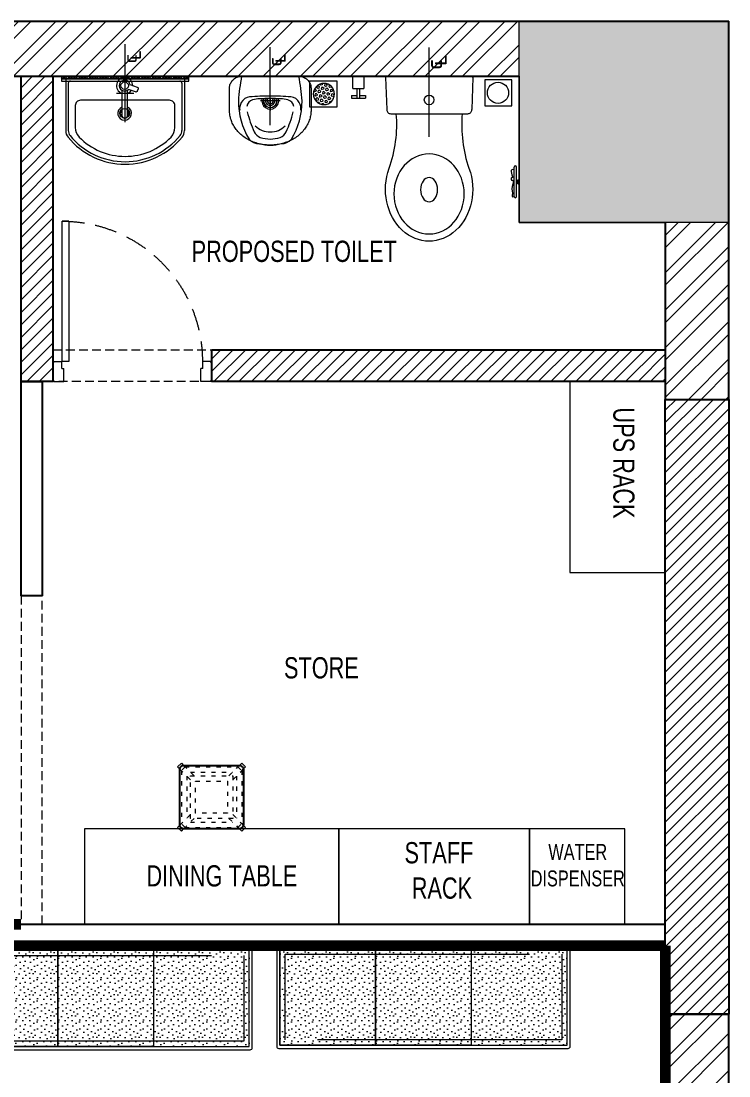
# Model space of a CAD drawing. Header units: feet. Extents: x 3153788 to 3161806, y -5765531 to -5747213.
# Drawn here: x 3158466 to 3161806, y -5752188 to -5747213 of the extents above; entities that cross this region are included whole.
import ezdxf

# ---------------------------------------------------------------- set-up
doc = ezdxf.new("R2010")
doc.units = ezdxf.units.FT
doc.header["$LTSCALE"] = 33
doc.header["$MEASUREMENT"] = 0
for name, pattern in [('a_p6_plan_L18$0$HIDDEN', [0.375, 0.25, -0.125]), ('ACAD_ISO03W100', [30, 12, -18]), ('CENTER', [2, 1.25, -0.25, 0.25, -0.25]), ('DOT2', [0.125, 0, -0.125]), ('HIDDEN', [9.525, 6.35, -3.175]), ('HIDDEN2', [4.7625, 3.175, -1.5875])]:
    doc.linetypes.add(name, pattern=pattern)
for name, color, linetype, lineweight in [('A-COL', 243, 'Continuous', 9), ('centerline-toilets', 2, 'CENTER', 13), ('column hatch', 5, 'Continuous', 0), ('Door', 2, 'Continuous', 13), ('ele', 252, 'Continuous', 13), ('Fhitting', 152, 'Continuous', 30), ('LENS-CURTAIN', 5, 'a_p6_plan_L18$0$HIDDEN', 9), ('LENS-DOOR', 34, 'Continuous', 20), ('LENS-HATCH', 251, 'Continuous', 5), ('LENS-PARTITION', 21, 'Continuous', 25), ('LENS-TEXT', 31, 'Continuous', 5), ('LK-FF&E FLOOR', 1, 'Continuous', 9), ('LK-FF&E WALL', 1, 'Continuous', 9), ('LK-FLUTTED FINISH', 20, 'Continuous', 30), ('LK-MIRROR', 133, 'Continuous', 13), ('LK-TILES FINISH', 251, 'Continuous', 5), ('LN-ELEVATION-1', 81, 'Continuous', 25), ('LN-ELEVATION-2', 103, 'Continuous', 20), ('LN-ELEVATION-3', 125, 'Continuous', 18), ('LN-ELEVATION-5', 167, 'Continuous', 5), ('LN-HATCH', 251, 'Continuous', 0), ('Mirror', 150, 'Continuous', 20), ('Panelling', 65, 'Continuous', 18), ('PARTITION', 22, 'Continuous', 30), ('PLANO-CARPET', 3, 'Continuous', 18), ('Toilet', 5, 'Continuous', 9)]:
    doc.layers.add(name, color=color, linetype=linetype, lineweight=lineweight)
doc.layers.add('A-WALL', color=1, linetype='Continuous')
doc.styles.add('LK TXT', font='GILC____.TTF', dxfattribs={"height": 100})
doc.styles.get("Standard").update_dxf_attribs({"font": 'GILC____.TTF'})

# ---------------------------------------------------------------- blocks, each defined once
blk = doc.blocks.new('*U45')
at = {"layer": 'LENS-DOOR'}
for p, q in [((547491.5, 1778573.8), (547491.5, 1779235.3)), ((547522.8, 1779235.3), (547491.5, 1779235.3)), ((547522.8, 1779235.3), (547522.8, 1778573.8)), ((547447.3, 1778568.6), (547452.5, 1778568.6)), ((547447.3, 1778484.1), (547447.3, 1778568.6)), ((547452.5, 1778573.8), (547488.9, 1778573.8)), ((547452.5, 1778568.6), (547452.5, 1778573.8)), ((547488.9, 1778539.9), (547488.9, 1778573.8)), ((547522.8, 1778573.8), (547491.5, 1778573.8)), ((548192.1, 1778573.8), (548155.6, 1778573.8)), ((548155.6, 1778539.9), (548155.6, 1778573.8)), ((548192.1, 1778568.6), (548192.1, 1778573.8)), ((548197.3, 1778568.6), (548192.1, 1778568.6)), ((548197.3, 1778484.1), (548197.3, 1778568.6)), ((547488.9, 1778539.9), (547499.3, 1778539.9)), ((547499.3, 1778478.9), (547499.3, 1778539.9)), ((548145.2, 1778478.9), (548145.2, 1778539.9)), ((548155.6, 1778539.9), (548145.2, 1778539.9)), ((547447.3, 1778484.1), (547452.5, 1778484.1)), ((547452.5, 1778478.9), (547452.5, 1778484.1)), ((547452.5, 1778478.9), (547499.3, 1778478.9)), ((548192.1, 1778478.9), (548145.2, 1778478.9)), ((548192.1, 1778478.9), (548192.1, 1778484.1)), ((548197.3, 1778484.1), (548192.1, 1778484.1))]:
    blk.add_line(p, q, dxfattribs=at)
at = {"layer": 'LENS-DOOR', "color": 7, "linetype": 'HIDDEN2', "extrusion": (0, 0, -1)}
blk.add_ellipse((547491.5, 1778573.8), major_axis=(661.5, 0), ratio=1, start_param=-1.570791, end_param=0.051209, dxfattribs=at)
blk = doc.blocks.new('Wash Basin')
at = {"layer": 'PARTITION', "lineweight": 9}
h = blk.add_hatch(dxfattribs=at)
h.set_pattern_fill('ANSI38', color=256, scale=70, angle=990, style=0, double=1)
h.set_pattern_definition([(315, (-64.7135, -33.325), (6.18718, 6.18718), []), (45, (-64.7135, -33.325), (6.18718, 18.56155), [21.875, -13.125])])
h.paths.add_polyline_path([(300.1, -22), (-300.1, -22), (-300.1, -34), (300.1, -34)])
at = {"layer": 'centerline-toilets', "linetype": 'HIDDEN', "ltscale": 10}
blk.add_line((0, -238.1), (0, 129.8), dxfattribs=at)
at = {"layer": 'Mirror', "ltscale": 0.5}
blk.add_lwpolyline([(-300.1, -34), (-300.1, -46), (300.1, -46), (300.1, -34)], close=True, dxfattribs=at)
at = {"layer": 'Panelling', "lineweight": 9}
blk.add_lwpolyline([(-300.1, -22), (-300.1, -34), (300.1, -34), (300.1, -22)], close=True, dxfattribs=at)
at = {"layer": 'Toilet', "ltscale": 100}
for p, q in [((-280, -32), (-280, -278.3)), ((-270, -22), (270, -22)), ((-258, -45), (258, -45)), ((280, -32), (280, -278.3)), ((-268, -55), (-268, -278.3)), ((-14.8, -88.6), (-14.6, -207.9)), ((11, -207.9), (10.8, -88.6)), ((268, -55), (268, -278.3))]:
    blk.add_line(p, q, dxfattribs=at)
blk.add_lwpolyline([(23.1, -61.6), (57.7, -73.5, -0.414214), (61.4, -81.2), (57.5, -92.5, -0.414214), (49.9, -96.2), (16.1, -84.6)], format="xyb", dxfattribs=at)
blk.add_lwpolyline([(-235, -264, 0.191896), (-217.2, -308.7, 0.420236), (217.2, -308.7, 0.191896), (235, -264), (235, -160.5, 0.414214), (210, -135.5), (-210, -135.5, 0.414214), (-235, -160.5)], format="xyb", close=True, dxfattribs=at)
blk.add_lwpolyline([(40.7, -103.2), (-41.1, -103.2)], dxfattribs=at)
for centre, radius in [((-2, -66.5), 17.5), ((-2, -196.8), 22.5)]:
    blk.add_circle(centre, radius, dxfattribs=at)
for centre, radius, start, end in [((-270, -32), 10, 90, 180), ((-258, -55), 10, 90, 180), ((258, -55), 10, 0, 90), ((270, -32), 10, 0, 90), ((-2, -197.1), 32.1, 113.0898, 66.246), ((-2, -196.8), 20.5, 128.0403, 237.2899), ((-2, -196.8), 20.5, 304.4733, 50.7332), ((-230, -278.3), 50, 180, 218.4461), ((-230, -278.3), 38, 180, 218.4461), ((230, -278.3), 38, 321.5539, 0), ((230, -278.3), 50, 321.5539, 0), ((0, -89.3), 347.7, 219.2826, 320.7174), ((0, -89.3), 335.7, 219.313, 320.687)]:
    blk.add_arc(centre, radius, start, end, dxfattribs=at)
for centre, major_axis, start_param, end_param in [((-2, -66.5), (0, 38.3), 4.720493, 9.081982), ((-2, -66.5), (-0.2, -25.6), 1.769108, 7.074098), ((-2, -66.5), (0, 38.3), 3.484555, 4.083576), ((-1.8, -207.9), (-9.04, 9.04), 0.785398, 3.926991)]:
    blk.add_ellipse(centre, major_axis=major_axis, ratio=1, start_param=start_param, end_param=end_param, dxfattribs=at)
at = {"layer": 'centerline-toilets', "linetype": 'DOT2', "insert": (33.3, 61.8), "char_height": 75, "width": 495.827, "attachment_point": 5, "rotation": 90}
blk.add_mtext('{\\fISOCPEUR|b0|i0|c0|p34;℄}', dxfattribs=at)
blk = doc.blocks.new('DLF-RSP-AR-CD-DWG-4DT-3113$0$X-TYPICAL TOILET UPPER FLOORS - 02$0$urinals')
at = {"layer": 'Toilet'}
for p, q in [((0, -15.6), (0, 8.3)), ((-46.1, -115), (46.1, -115)), ((0, -105.4), (0, -161.1))]:
    blk.add_line(p, q, dxfattribs=at)
blk.add_lwpolyline([(135, 0), (-135, 0, 0.036949), (-150, -116.2, 0.138094), (-99.8, -297.1, 0.221721), (-52, -317.9, 0.062656), (0, -325, 0.062656), (52, -317.9, 0.221721), (99.8, -297.1, 0.138094), (150, -116.2, 0.036949)], format="xyb", close=True, dxfattribs=at)
for centre, radius, start, end in [((-94.3, -144.9), 47.1, 93.3708, 154.4824), ((3.2, -1238.2), 1144.7, 90.1625, 95.0265), ((-3.2, -1238.2), 1144.7, 84.9735, 89.8375), ((94.3, -144.9), 47.1, 25.5176, 86.6292), ((-91, -152.7), 53.8, 148.4868, 188.6401), ((-71.4, -149.9), 40.2, 106.7016, 169.725), ((-50.5, -225.3), 118.5, 89.5454, 105.8857), ((-0.1, -996.2), 890.8, 89.9918, 93.182), ((0, -115), 40, 167.428, 12.572), ((0, -115), 33, 164.1814, 15.8186), ((0, -115), 32, 163.6049, 16.3951), ((0, -115), 22.6, 155.6653, 24.3347), ((0, -115), 14.7, 139.9109, 40.0891), ((0.1, -996.2), 890.8, 86.818, 90.0082), ((50.5, -225.3), 118.5, 74.1143, 90.4546), ((71.4, -149.9), 40.2, 10.275, 73.2984), ((91, -152.7), 53.8, 351.3599, 31.5132), ((413.9, -38.4), 538.2, 193.994, 204.5632), ((-413.9, -38.4), 538.2, 335.4368, 346.006), ((-1.6, -165.3), 97.6, 225, 270.9552), ((1.6, -165.3), 97.6, 269.0448, 315), ((-30.1, -241.3), 50, 204.5632, 250.4606), ((-1.5, -160.9), 135.4, 250.4606, 270.6492), ((1.5, -160.9), 135.4, 269.3508, 289.5394), ((30.1, -241.3), 50, 289.5394, 335.4368)]:
    blk.add_arc(centre, radius, start, end, dxfattribs=at)
blk.add_open_spline([(135, 0), (105.3, 0), (75.7, 0), (-13.3, 0), (-72.7, 0), (-132.7, 0), (-133.4, 0), (-134.3, 0), (-134.5, 0), (-134.7, 0), (-134.9, 0), (-135, 0), (-135, 0), (-135, 0), (-135, 0), (-135, 0), (-135, 0), (-135.1, 0), (-135.1, 0), (-135.2, 0), (-135.2, 0), (-135.3, 0), (-135.4, 0), (-135.7, 0), (-135.8, 0), (-136.4, 0), (-136.7, 0), (-137.7, -0.1), (-138.4, -0.1), (-140.5, -0.2), (-141.9, -0.4), (-146.2, -1), (-149, -1.7), (-154.8, -3.4), (-157.6, -4.5), (-163.1, -7.3), (-165.8, -8.9), (-171, -12.5), (-173.4, -14.6), (-177.9, -19.1), (-180, -21.5), (-183.6, -26.7), (-185.2, -29.4), (-188, -34.9), (-189.1, -37.8), (-190.8, -43.5), (-191.5, -46.3), (-192, -49.8), (-192.1, -50.5), (-192.3, -52.5), (-192.4, -53.8), (-192.5, -55.7), (-192.5, -56.2), (-192.5, -56.9), (-192.5, -57), (-192.5, -57.2), (-192.5, -57.3), (-192.5, -57.4), (-192.5, -57.4), (-192.5, -57.5), (-192.5, -57.5), (-192.5, -57.5), (-192.5, -57.6), (-192.5, -57.7), (-192.5, -57.8), (-192.5, -57.9), (-192.5, -58.1), (-192.5, -58.4), (-192.5, -58.6), (-192.5, -59.3), (-192.5, -59.7), (-192.5, -61), (-192.5, -61.9), (-192.5, -64.6), (-192.5, -66.4), (-192.5, -71.7), (-192.5, -75.2), (-192.5, -85.8), (-192.5, -92.9), (-192.5, -114.2), (-192.5, -128.4), (-192.5, -146.1), (-192.5, -144.6), (-192.5, -149.2), (-192.5, -150.3), (-192.5, -153.7), (-192.5, -156), (-192.5, -158.5), (-192.5, -158.8), (-192.5, -159.2), (-192.5, -159.4), (-192.5, -159.7), (-192.5, -159.8), (-192.5, -159.9), (-192.5, -160), (-192.5, -160), (-192.5, -160), (-192.5, -160.1), (-192.5, -160.1), (-192.5, -160.2), (-192.5, -160.3), (-192.5, -160.5), (-192.5, -160.6), (-192.5, -161), (-192.5, -161.2), (-192.5, -161.9), (-192.5, -162.4), (-192.4, -163.9), (-192.4, -164.9), (-192.3, -167.8), (-192.2, -169.8), (-191.7, -175.8), (-191.2, -179.9), (-189.3, -190.9), (-187.5, -198), (-182.8, -212.2), (-179.9, -219.2), (-172.8, -233.1), (-168.7, -239.9), (-159.3, -253), (-154, -259.4), (-142.4, -271.4), (-136, -277), (-122.6, -287.5), (-115.4, -292.3), (-100.5, -300.9), (-92.8, -304.8), (-76.9, -311.5), (-68.8, -314.3), (-52.5, -318.9), (-44.4, -320.7), (-28.1, -323.4), (-20, -324.2), (-9.4, -324.8), (-6.7, -324.9), (-2.5, -325), (-1, -325), (2, -325), (3.6, -325), (8.2, -324.9), (11.3, -324.7), (20.7, -324.1), (27, -323.5), (41.8, -321.2), (50.2, -319.5), (67, -314.9), (75.4, -312), (91.8, -305.3), (99.8, -301.4), (115.1, -292.5), (122.5, -287.5), (136.4, -276.8), (142.9, -270.9), (154.7, -258.5), (160.1, -252), (169.7, -238.4), (173.8, -231.3), (180.9, -217), (183.8, -209.7), (188.3, -195.1), (189.9, -187.8), (191.2, -179.3), (191.4, -178), (191.8, -174.1), (192.1, -171.5), (192.3, -167.9), (192.3, -166.9), (192.5, -164), (192.5, -162), (192.5, -160), (192.5, -159.9), (192.5, -159.8), (192.5, -159.7), (192.5, -159.5), (192.5, -159.4), (192.5, -159), (192.5, -158.8), (192.5, -158), (192.5, -157.5), (192.5, -155.9), (192.5, -154.9), (192.5, -151.8), (192.5, -149.7), (192.5, -143.5), (192.5, -144.3), (192.5, -131.9), (192.5, -123.6), (192.5, -98.8), (192.5, -82.2), (192.5, -64.8), (192.5, -64), (192.5, -61.5), (192.5, -59.9), (192.5, -58), (192.5, -57.8), (192.5, -57.5), (192.5, -57.5), (192.5, -57.4), (192.5, -57.4), (192.5, -57.4), (192.5, -57.3), (192.5, -57.2), (192.5, -57.2), (192.5, -57), (192.5, -56.8), (192.5, -56.4), (192.5, -56.1), (192.5, -55.3), (192.4, -54.7), (192.3, -53), (192.2, -51.9), (191.8, -48.4), (191.4, -46), (190, -40.4), (188.9, -37.2), (186.1, -30.8), (184.3, -27.7), (180.2, -21.8), (177.9, -19.1), (172.8, -14), (170, -11.7), (164, -7.7), (160.9, -6.1), (154.5, -3.3), (151.3, -2.3), (144.8, -0.7), (141.6, -0.3), (137.3, 0), (136.1, 0), (135, 0)], degree=3, knots=[0, 0, 0, 0, 0.329607, 0.329607, 0.988822, 0.988822, 0.996691, 0.996691, 0.998638, 0.998638, 0.99992, 0.99992, 1.000227, 1.000227, 1.000534, 1.000534, 1.001148, 1.001148, 1.002375, 1.002375, 1.00483, 1.00483, 1.009739, 1.009739, 1.019558, 1.019558, 1.039196, 1.039196, 1.078472, 1.078472, 1.157024, 1.157024, 1.314128, 1.314128, 1.471232, 1.471232, 1.628335, 1.628335, 1.785439, 1.785439, 1.942543, 1.942543, 2.099647, 2.099647, 2.256751, 2.256751, 2.413855, 2.413855, 2.450944, 2.450944, 2.525122, 2.525122, 2.556641, 2.556641, 2.563699, 2.563699, 2.567479, 2.567479, 2.57001, 2.57001, 2.570783, 2.570783, 2.572328, 2.572328, 2.573873, 2.573873, 2.576964, 2.576964, 2.583145, 2.583145, 2.595507, 2.595507, 2.620232, 2.620232, 2.669681, 2.669681, 2.76858, 2.76858, 2.966376, 2.966376, 3.36197, 3.36197, 3.45996, 3.45996, 3.491387, 3.491387, 3.554241, 3.554241, 3.562213, 3.562213, 3.566829, 3.566829, 3.570018, 3.570018, 3.570684, 3.570684, 3.571294, 3.571294, 3.571904, 3.571904, 3.573124, 3.573124, 3.575564, 3.575564, 3.580444, 3.580444, 3.590203, 3.590203, 3.609723, 3.609723, 3.648762, 3.648762, 3.72684, 3.72684, 3.861362, 3.861362, 3.995884, 3.995884, 4.130406, 4.130406, 4.264928, 4.264928, 4.39945, 4.39945, 4.533972, 4.533972, 4.668494, 4.668494, 4.803016, 4.803016, 4.937539, 4.937539, 5.072061, 5.072061, 5.118026, 5.118026, 5.144558, 5.144558, 5.17109, 5.17109, 5.224154, 5.224154, 5.330281, 5.330281, 5.468863, 5.468863, 5.607445, 5.607445, 5.746027, 5.746027, 5.884609, 5.884609, 6.023191, 6.023191, 6.161773, 6.161773, 6.300355, 6.300355, 6.438937, 6.438937, 6.577519, 6.577519, 6.602876, 6.602876, 6.653589, 6.653589, 6.673028, 6.673028, 6.711906, 6.711906, 6.713712, 6.713712, 6.715518, 6.715518, 6.719129, 6.719129, 6.726351, 6.726351, 6.740796, 6.740796, 6.769686, 6.769686, 6.827466, 6.827466, 6.943027, 6.943027, 7.174147, 7.174147, 7.636387, 7.636387, 7.659394, 7.659394, 7.705407, 7.705407, 7.71212, 7.71212, 7.713128, 7.713128, 7.714137, 7.714137, 7.716153, 7.716153, 7.720185, 7.720185, 7.728249, 7.728249, 7.744378, 7.744378, 7.776636, 7.776636, 7.841152, 7.841152, 7.970184, 7.970184, 8.14844, 8.14844, 8.326696, 8.326696, 8.504953, 8.504953, 8.683209, 8.683209, 8.861465, 8.861465, 9.039722, 9.039722, 9.217978, 9.217978, 9.283185, 9.283185, 9.283185, 9.283185], dxfattribs=at)
blk = doc.blocks.new('jALI')
at = {"layer": 'Toilet', "ltscale": 5}
h = blk.add_hatch(dxfattribs=at)
h.set_pattern_fill('HEX', color=256, scale=50, angle=135, double=1)
h.set_pattern_definition([(135, (-344825.863, 460708.187), (-7.65465545, -7.65465545), [6.25, -12.5]), (255, (-344825.863, 460708.187), (10.4564538, -2.80179835), [6.25, -12.5]), (195, (-344830.282, 460712.606), (2.80179835, -10.4564538), [6.25, -12.5])])
edge = h.paths.add_edge_path()
edge.add_arc((-393187.5, 163647.6), 50, -90, 270)
blk.add_lwpolyline([(-393249.5, 163581.9), (-393125.5, 163581.9), (-393125.5, 163709.4), (-393249.5, 163709.4)], close=True, dxfattribs=at)
blk.add_circle((-393187.5, 163647.6), 50, dxfattribs=at)
blk = doc.blocks.new('Urinal')
at = {"layer": 'centerline-toilets', "linetype": 'HIDDEN', "ltscale": 10}
blk.add_line((0, 230.9), (0, -137), dxfattribs=at)
at = {"layer": 'Fhitting', "lineweight": 0, "ltscale": 0.5, "rotation": 180}
blk.add_blockref('DLF-RSP-AR-CD-DWG-4DT-3113$0$X-TYPICAL TOILET UPPER FLOORS - 02$0$urinals', (0, 0), dxfattribs=at)
at = {"layer": 'Fhitting', "lineweight": 0, "ltscale": 0.5, "xscale": -1, "rotation": 90}
blk.add_blockref('jALI', (163394.4, -393103.5), dxfattribs=at)
at = {"layer": 'centerline-toilets', "linetype": 'DOT2', "insert": (-31.4, -69), "char_height": 75, "width": 495.827, "attachment_point": 5, "rotation": 270}
blk.add_mtext('{\\fISOCPEUR|b0|i0|c0|p34;℄}', dxfattribs=at)
blk = doc.blocks.new('WC')
at = {"layer": 'centerline-toilets', "linetype": 'HIDDEN', "ltscale": 10}
blk.add_line((0, 286.3), (0, -134.7), dxfattribs=at)
at = {"layer": 'Toilet'}
for p, q in [((-412.8, 566.9), (-412.8, 428.9)), ((-400.8, 566.9), (-400.8, 428.9)), ((-418.8, 506.9), (-424.8, 506.9)), ((-424.8, 506.9), (-424.8, 488.9)), ((-418.8, 506.9), (-418.8, 488.9)), ((-418.8, 503.9), (-412.8, 503.9)), ((-418.8, 488.9), (-424.8, 488.9)), ((-418.8, 491.9), (-412.8, 491.9)), ((-205.8, 5.9), (-201.7, 157.2)), ((180.6, 176.8), (-182.6, 176.8)), ((205.8, 5.9), (199.8, 157.2)), ((-200.1, 0), (200.1, 0))]:
    blk.add_line(p, q, dxfattribs=at)
at = {"layer": 'Toilet', "ltscale": 100}
for p, q in [((366.1, 103), (300.3, 103)), ((300.3, 91.5), (300.3, 103)), ((326.3, 103), (326.3, 57.2)), ((340.1, 103), (340.1, 57.2)), ((366.1, 91.5), (366.1, 103)), ((326.3, 91.5), (300.3, 91.5)), ((307.2, 0), (307.2, 57.2)), ((359.2, 57.2), (307.2, 57.2)), ((366.1, 91.5), (340.1, 91.5)), ((359.2, 57.2), (359.2, 0)), ((359.2, 0), (307.2, 0))]:
    blk.add_line(p, q, dxfattribs=at)
at = {"layer": 'Toilet'}
blk.add_circle((-0.3, 111.6), 22.9, dxfattribs=at)
for centre, radius, start, end in [((-406.8, 566.9), 6, 0, 180), ((-406.8, 428.9), 6, 180, 0), ((-776.4, 231.1), 622.3, 354.997, 19.0619), ((776, 226.4), 623.4, 160.5196, 184.5617), ((-182.4, 157.5), 19.3, 90.3509, 180.8981), ((180.5, 157.5), 19.3, 359.1019, 89.6491), ((-200.1, 5.7), 5.72, 177.9546, 270), ((200.1, 5.7), 5.72, 270, 2.0454)]:
    blk.add_arc(centre, radius, start, end, dxfattribs=at)
at = {"layer": 'Toilet', "extrusion": (0, 0, -1)}
for centre, major_axis, ratio, start_param, end_param in [((0, 533.5), (0, -244.6), 0.842028, 7.436326, 11.41323), ((0, 535.1), (0, -57.2), 0.7, 1.570796326794896, 7.853981633974482)]:
    blk.add_ellipse(centre, major_axis=major_axis, ratio=ratio, start_param=start_param, end_param=end_param, dxfattribs=at)
blk.add_ellipse((0, 555), major_axis=(0, -188.8), ratio=0.878788, dxfattribs=at)
at = {"layer": 'Toilet'}
blk.add_open_spline([(-400.8, 441), (-397.1, 440.5), (-384.3, 439), (-389, 459.3), (-395.6, 479.8), (-385.6, 478), (-385.9, 491.3), (-402.7, 487.2), (-384.8, 532.1), (-395.5, 546.6), (-390.9, 570.2), (-397.2, 568.8), (-400.8, 568)], degree=3, knots=[0, 0, 0, 0, 9.744972, 33.823887, 47.583551, 49.497915, 60.560502, 63.822284, 93.508019, 135.756925, 141.904352, 150.301906, 150.301906, 150.301906, 150.301906], dxfattribs=at)
at = {"layer": 'Fhitting', "lineweight": 0, "ltscale": 0.5, "rotation": 270}
blk.add_blockref('jALI', (-163972.9, -393109.2), dxfattribs=at)
at = {"layer": 'centerline-toilets', "linetype": 'DOT2', "insert": (-35.9, -56.9), "char_height": 85.827, "width": 567.402, "attachment_point": 5, "rotation": 270}
blk.add_mtext('{\\fISOCPEUR|b0|i0|c0|p34;℄}', dxfattribs=at)
blk = doc.blocks.new('A$Ce6322096')
at = {"layer": 'column hatch'}
h = blk.add_hatch(color=8, dxfattribs=at)
h.dxf.hatch_style = 1
h.paths.add_polyline_path([(-850, -8674.8), (-850, -9724.8), (300, -9724.8), (300, -8674.8)])
h.paths.add_polyline_path([(-850, 1715.2), (-850, 605.2), (300, 605.2), (300, 1715.2)])
h.paths.add_polyline_path([(-690, 6299.2), (-690, 7249.2), (300, 7249.2), (300, 6299.2)])
at = {"layer": 'LN-HATCH'}
h = blk.add_hatch(dxfattribs=at)
h.set_pattern_fill('ANSI32', color=256, scale=333, angle=180)
h.set_pattern_definition([(225, (-5671128.17, 5283395.96), (88.2999593, -88.2999593), []), (225, (-5671187.04, 5283395.96), (88.2999593, -88.2999593), [])])
h.paths.add_polyline_path([(300, -8674.8), (300, 605.2), (0, 605.2), (0, -8674.8)])
h.paths.add_polyline_path([(300, 1715.2), (300, 2565.2), (0, 2565.2), (0, 1715.2)])
h.paths.add_polyline_path([(300, 5465.2), (300, 6299.2), (0, 6299.2), (0, 5465.2)])
h.paths.add_polyline_path([(-690, 6989.2), (-690, 7249.2), (-7300, 7249.2), (-7300, -9724.8), (-7040, -9724.8), (-7040, 6989.2)])
h = blk.add_hatch(dxfattribs=at)
h.set_pattern_fill('ANSI31', color=256, scale=333, angle=180)
h.paths.add_polyline_path([(-2890, 6989.2), (-2890, 5699.2), (-2890, 5549.2), (-3040, 5549.2), (-3040, 6989.2)])
h.paths.add_polyline_path([(-2140, 5699.2), (0, 5699.2), (0, 5549.2), (-2140, 5549.2)])
h = blk.add_hatch(dxfattribs=at)
h.set_pattern_fill('ANSI31', color=256, scale=333, angle=180)
h.set_pattern_definition([(225, (-5671128.175, 5283395.96), (29.43331977, -29.43331977), [])])
h.paths.add_polyline_path([(0, 5465.2), (300, 5465.2), (300, 2565.2), (0, 2565.2)])
at = {"layer": 'A-COL'}
for p, q in [((-690, 6989.2), (-690, 6299.2)), ((-690, 6299.2), (0, 6299.2))]:
    blk.add_line(p, q, dxfattribs=at)
blk.add_lwpolyline([(-690, 6299.2), (-690, 7249.2), (300, 7249.2), (300, 6299.2)], close=True, dxfattribs=at)
at = {"layer": 'A-WALL'}
for p, q in [((-7300, 7249.2), (300, 7249.2)), ((-7040, 6989.2), (-690, 6989.2)), ((0, 6299.2), (0, 5465.2)), ((0, 5465.2), (50, 5465.2)), ((0, 5465.2), (300, 5465.2)), ((50, 2565.2), (0, 2565.2)), ((0, 2565.2), (0, 1715.2)), ((0, 2565.2), (300, 2565.2))]:
    blk.add_line(p, q, dxfattribs=at)
for points in [[(300, 5465.2), (300, 7249.2)], [(-900, -9724.8), (300, -9724.8), (300, 2565.2)]]:
    blk.add_lwpolyline(points, dxfattribs=at)
for points in [[(-2890, 6989.2), (-2890, 5699.2), (-2890, 5699.2), (-2890, 5549.2), (-3040, 5549.2), (-3040, 6989.2)], [(-2140, 5699.2), (0, 5699.2), (0, 5549.2), (-2140, 5549.2)], [(0, 5465.2), (300, 5465.2), (300, 2565.2), (0, 2565.2)]]:
    blk.add_lwpolyline(points, close=True, dxfattribs=at)
at = {"layer": 'LENS-CURTAIN', "ltscale": 5}
blk.add_lwpolyline([(-2890, 5699.2), (-2140, 5699.2), (-2140, 5549.2), (-2890, 5549.2)], close=True, dxfattribs=at)
at = {"layer": 'Door'}
blk.add_blockref('*U45', (-550337.3, -1772929.8), dxfattribs=at)
at = {"layer": 'ele', "color": 0, "lineweight": -2}
blk.add_blockref('Wash Basin', (-2549.3, 7011.2), dxfattribs=at)
at = {"layer": 'ele', "color": 0, "lineweight": -2, "rotation": 180}
for name, p in [('Urinal', (-1864.3, 6989.2)), ('WC', (-1114.8, 6989.2))]:
    blk.add_blockref(name, p, dxfattribs=at)
blk = doc.blocks.new('Stool')
at = {"layer": 'LN-ELEVATION-1', "ltscale": 0.5}
blk.add_lwpolyline([(-130, 300), (130, 300, -0.414214), (150, 280), (150, 20, -0.414214), (130, 0), (-130, 0, -0.414214), (-150, 20), (-150, 280, -0.414214)], format="xyb", close=True, dxfattribs=at)
at = {"layer": 'LN-ELEVATION-3', "linetype": 'ACAD_ISO03W100', "ltscale": 0.05}
for p, q in [((-100, 232.3), (-142.4, 274.7)), ((-142.4, 274.7), (-142.4, 25.3)), ((-82.3, 250), (-124.7, 292.4)), ((-124.7, 292.4), (124.7, 292.4)), ((-117.4, 249.7), (-117.4, 50.3)), ((-99.7, 267.4), (99.7, 267.4)), ((82.3, 250), (124.7, 292.4)), ((100, 232.3), (142.4, 274.7)), ((117.4, 249.7), (117.4, 50.3)), ((142.4, 274.7), (142.4, 25.3)), ((-100, 67.7), (-142.4, 25.3)), ((-82.3, 50), (-124.7, 7.6)), ((82.3, 50), (124.7, 7.6)), ((100, 67.7), (142.4, 25.3)), ((-124.7, 7.6), (124.7, 7.6)), ((-99.7, 32.6), (99.7, 32.6))]:
    blk.add_line(p, q, dxfattribs=at)
for points in [[(-132.2, 299.9), (-124.7, 292.4), (-142.4, 274.7), (-149.9, 282.2)], [(132.2, 299.9), (124.7, 292.4), (142.4, 274.7), (149.9, 282.2)], [(-132.2, 0.1), (-124.7, 7.6), (-142.4, 25.3), (-149.9, 17.8)], [(132.2, 0.1), (124.7, 7.6), (142.4, 25.3), (149.9, 17.8)]]:
    blk.add_lwpolyline(points, dxfattribs=at)
for points in [[(-100, 250), (100, 250), (100, 50), (-100, 50)], [(-75, 225), (75, 225), (75, 75), (-75, 75)]]:
    blk.add_lwpolyline(points, close=True, dxfattribs=at)
at = {"layer": 'LN-ELEVATION-5', "ltscale": 0.5}
for points in [[(-149.9, 282.2), (-160.1, 292.4), (-142.4, 310.1), (-132.2, 299.9)], [(149.9, 282.2), (160.1, 292.4), (142.4, 310.1), (132.2, 299.9)], [(-149.9, 17.8), (-160.1, 7.6), (-142.4, -10.1), (-132.2, 0.1)], [(149.9, 17.8), (160.1, 7.6), (142.4, -10.1), (132.2, 0.1)]]:
    blk.add_lwpolyline(points, dxfattribs=at)
blk = doc.blocks.new('3 seater Bench 1385')
at = {"layer": 'LENS-HATCH', "lineweight": 0}
h = blk.add_hatch(dxfattribs=at)
h.set_pattern_fill('STIP1', color=177, scale=100, angle=270, pattern_type=2)
h.set_pattern_definition([(270, (6617025.25, -170439.11), (100, -2e-13), [0, -100]), (270, (6617009.25, -170451.11), (100, -2e-13), [0, -100]), (270, (6616985.25, -170446.11), (100, -2e-13), [0, -100]), (270, (6616962.25, -170481.11), (100, -2e-13), [0, -100]), (270, (6616998.25, -170478.11), (100, -2e-13), [0, -100]), (270, (6617022.25, -170505.11), (100, -2e-13), [0, -100]), (270, (6617029.25, -170470.11), (100, -2e-13), [0, -100]), (270, (6616988.25, -170512.11), (100, -2e-13), [0, -100]), (270, (6616956.25, -170507.11), (100, -2e-13), [0, -100]), (270, (6616941.25, -170433.11), (100, -2e-13), [0, -100]), (270, (6616961.25, -170451.11), (100, -2e-13), [0, -100]), (270, (6616942.25, -170465.11), (100, -2e-13), [0, -100]), (270, (6617006.25, -170526.11), (100, -2e-13), [0, -100]), (270, (6616981.25, -170494.11), (100, -2e-13), [0, -100]), (270, (6617014.25, -170486.11), (100, -2e-13), [0, -100]), (270, (6617005.25, -170503.11), (100, -2e-13), [0, -100]), (270, (6616978.25, -170467.11), (100, -2e-13), [0, -100]), (270, (6617032.25, -170495.11), (100, -2e-13), [0, -100]), (270, (6616973.25, -170526.11), (100, -2e-13), [0, -100]), (270, (6616943.25, -170523.11), (100, -2e-13), [0, -100])])
h.paths.add_polyline_path([(677.5, 227.5), (225.8, 227.5), (225.8, -227.5), (677.5, -227.5)])
h.paths.add_polyline_path([(-225.8, 227.5), (225.8, 227.5), (225.8, -227.5), (-225.8, -227.5)])
h.paths.add_polyline_path([(-677.5, 227.5), (-225.8, 227.5), (-225.8, -227.5), (-677.5, -227.5)])
at = {"layer": 'LN-ELEVATION-2', "ltscale": 0.5}
for points in [[(-677.5, 227.5), (-225.8, 227.5), (-225.8, -227.5), (-677.5, -227.5)], [(-225.8, 227.5), (225.8, 227.5), (225.8, -227.5), (-225.8, -227.5)], [(677.5, 227.5), (225.8, 227.5), (225.8, -227.5), (677.5, -227.5)]]:
    blk.add_lwpolyline(points, close=True, dxfattribs=at)
at = {"layer": 'LN-ELEVATION-5', "ltscale": 0.5}
blk.add_lwpolyline([(682.5, 242.5), (-682.5, 242.5, 0.414214), (-692.5, 232.5), (-692.5, -232.5, 0.414214), (-682.5, -242.5), (682.5, -242.5, 0.414214), (692.5, -232.5), (692.5, 232.5, 0.414214)], format="xyb", close=True, dxfattribs=at)
blk.add_lwpolyline([(677.5, 227.5), (-677.5, 227.5), (-677.5, -227.5), (677.5, -227.5)], close=True, dxfattribs=at)
at = {"layer": 'LN-ELEVATION-5', "linetype": 'HIDDEN2', "ltscale": 11}
blk.add_lwpolyline([(-652.5, 202.5), (652.5, 202.5), (652.5, -202.5), (-652.5, -202.5)], close=True, dxfattribs=at)

msp = doc.modelspace()

# ---------------------------------------------------------------- linework, layer by layer
at = {"layer": 'LENS-CURTAIN', "ltscale": 5}
msp.add_lwpolyline([(3158465.5, -5749923), (3158465.5, -5751473), (3158565.5, -5751473), (3158565.5, -5749923)], close=True, dxfattribs=at)
at = {"layer": 'LENS-PARTITION'}
for points in [[(3158565.5, -5749923), (3158465.5, -5749923), (3158465.5, -5748913), (3158565.5, -5748913)], [(3158015.5, -5751573), (3161505.5, -5751573), (3161505.5, -5751473), (3158015.5, -5751473)]]:
    msp.add_lwpolyline(points, close=True, dxfattribs=at)
at = {"layer": 'LK-FF&E WALL'}
for points in [[(3161505.5, -5749813), (3161505.5, -5748913), (3161055.5, -5748913), (3161055.5, -5749813)], [(3158764.3, -5751473), (3159964.3, -5751473), (3159964.3, -5751023), (3158764.3, -5751023)], [(3160864.3, -5751023), (3159964.3, -5751023), (3159964.3, -5751473), (3160864.3, -5751473)], [(3160864.3, -5751473), (3161314.3, -5751473), (3161314.3, -5751023), (3160864.3, -5751023)]]:
    msp.add_lwpolyline(points, close=True, dxfattribs=at)
at = {"layer": 'LK-FLUTTED FINISH', "linetype": 'ACAD_ISO03W100', "ltscale": 0.05, "const_width": 50}
msp.add_lwpolyline([(3161505.5, -5751573), (3156065.5, -5751573)], dxfattribs=at)
at = {"layer": 'LK-MIRROR', "linetype": 'ACAD_ISO03W100', "ltscale": 0.05, "const_width": 50}
msp.add_lwpolyline([(3161505.5, -5754450), (3161505.5, -5753857), (3160655.5, -5753857), (3160655.5, -5752747), (3161505.5, -5752747), (3161505.5, -5751573)], dxfattribs=at)
at = {"layer": 'LK-TILES FINISH', "color": 212, "linetype": 'ACAD_ISO03W100', "ltscale": 0.05, "const_width": 50}
msp.add_lwpolyline([(3158465.5, -5751473), (3156965.5, -5751473), (3156965.5, -5751023)], dxfattribs=at)

# ---------------------------------------------------------------- block references
at = {"layer": 'LK-FF&E FLOOR'}
for p in [(3158864, -5751821.6), (3160364.1, -5751815.5)]:
    msp.add_blockref('3 seater Bench 1385', p, dxfattribs=at)
at = {"layer": 'LK-FF&E WALL'}
msp.add_blockref('Stool', (3159364.3, -5751023), dxfattribs=at)
at = {"layer": 'PLANO-CARPET', "color": 2}
msp.add_blockref('A$Ce6322096', (3161505.5, -5754462.2), dxfattribs=at)

# ---------------------------------------------------------------- texts
at = {"layer": 'LENS-TEXT', "color": 0, "linetype": 'Continuous', "ltscale": 3, "attachment_point": 5, "style": 'LK TXT'}
for s, width, gutter_width, insert, char_height in [('{\\C7;PROPOSED TOILET}', 943.608, 1, (3159754.5, -5748299.5), 100), ('STORE', 1099.487, 1, (3159882.7, -5750263.7), 100), ('STAFF\\P RACK', 1099.487, 1, (3160437.1, -5751219.2), 100), ('WATER \\PDISPENSER', 264.162, 0.75, (3161092.3, -5751194.4), 75), ('DINING TABLE', 783.964, 1, (3159412.9, -5751245), 100)]:
    msp.add_mtext_dynamic_manual_height_columns(s, width=width, gutter_width=gutter_width, heights=[0], dxfattribs=dict(at, insert=insert, char_height=char_height))
at = {"layer": 'LENS-TEXT', "color": 0, "linetype": 'Continuous', "ltscale": 3, "insert": (3161309.3, -5749297.1), "char_height": 100, "attachment_point": 5, "rotation": 270, "style": 'LK TXT'}
msp.add_mtext_dynamic_manual_height_columns('UPS RACK', width=1099.487, gutter_width=1, heights=[0], dxfattribs=at)

doc.saveas('drawing.dxf')
